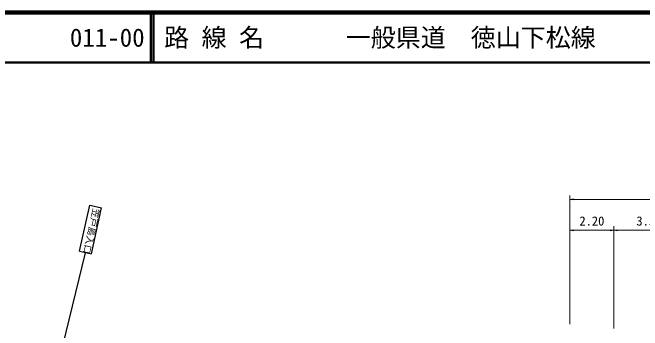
# Model space of a CAD drawing. Units: millimetres at full size, sheet at 1:1000, with parts at other scales. Extents: x 40000 to 680000, y 20000 to 380000.
# Drawn here: x 150066 to 276076, y 316407 to 380000 of the extents above; entities that cross this region are included whole.
import ezdxf
from ezdxf.enums import TextEntityAlignment as Align

# ---------------------------------------------------------------- set-up
doc = ezdxf.new("R2010")
doc.units = ezdxf.units.MM
doc.header["$LTSCALE"] = 1000
for name, color, linetype, lineweight in [('M-STR-HTXT', 7, 'Continuous', 13), ('M-STR-STRC', 7, 'Continuous', 25), ('M-TTL', 2, 'Continuous', 140), ('M-TTL-LINE', 7, 'Continuous', 50)]:
    doc.layers.add(name, color=color, linetype=linetype, lineweight=lineweight)
doc.layers.add('M-TTL-TXT', color=7, linetype='Continuous')
doc.styles.add('ＭＳ ゴシック', font='')
doc.styles.get('ＭＳ ゴシック').set_extended_font_data('MS Gothic')

# ---------------------------------------------------------------- blocks, each defined once
blk = doc.blocks.new('open_arrow')
at = {"color": 0, "linetype": 'Continuous', "lineweight": -2}
blk.add_lwpolyline([(7.5, 1.25), (0, 0), (7.5, -1.25)], dxfattribs=at)

msp = doc.modelspace()

# ---------------------------------------------------------------- linework, layer by layer
at = {"layer": 'M-STR-HTXT'}
for p, q in [((261566, 317623), (261566, 343429)), ((334366, 342629), (261566, 342629)), ((270366, 316791), (270366, 337238)), ((270366, 336438), (261566, 336438)), ((284366, 336438), (270366, 336438))]:
    msp.add_line(p, q, dxfattribs=at)
at = {"layer": 'M-STR-STRC'}
for p, q in [((163456, 332263), (165487, 341458)), ((165487, 341458), (167865, 340933)), ((165834, 331738), (167865, 340933)), ((155081, 292892), (164659, 331940)), ((163456, 332263), (165834, 331738))]:
    msp.add_line(p, q, dxfattribs=at)
at = {"layer": 'M-TTL'}
msp.add_line((680000, 380000), (40000, 380000), dxfattribs=at)
at = {"layer": 'M-TTL-LINE'}
for p, q in [((177750, 380000), (177750, 370000)), ((178250, 380000), (178250, 370000)), ((40000, 370000), (680000, 370000))]:
    msp.add_line(p, q, dxfattribs=at)

# ---------------------------------------------------------------- block references
at = {"layer": 'M-STR-HTXT', "xscale": 100, "yscale": 100}
for p in [(261566, 342629), (261566, 336438), (270366, 336438)]:
    msp.add_blockref('open_arrow', p, dxfattribs=at)
at = {"layer": 'M-STR-HTXT', "xscale": 100, "yscale": 100, "rotation": 180}
msp.add_blockref('open_arrow', (270366, 336438), dxfattribs=at)

# ---------------------------------------------------------------- texts
at = {"layer": 'M-STR-HTXT', "style": 'ＭＳ ゴシック'}
for s, p in [('2.20', (265966, 336838)), ('3.50', (277366, 336838))]:
    msp.add_text(s, height=1833, dxfattribs=at).set_placement(p, align=Align.BOTTOM_CENTER)
at = {"layer": 'M-STR-STRC', "style": 'ＭＳ ゴシック'}
msp.add_text('笠戸島入口', height=1320, rotation=257.204, dxfattribs=at).set_placement((165826, 340976), align=Align.BOTTOM_LEFT)
at = {"layer": 'M-TTL-TXT', "style": 'ＭＳ ゴシック'}
for s, p in [('011-00', (161521, 375000)), ('路 線 名', (180380, 375000)), ('一般県道\u3000徳山下松線', (216734, 375000))]:
    msp.add_text(s, height=3666, dxfattribs=at).set_placement(p, align=Align.MIDDLE_LEFT)

doc.saveas('drawing.dxf')
